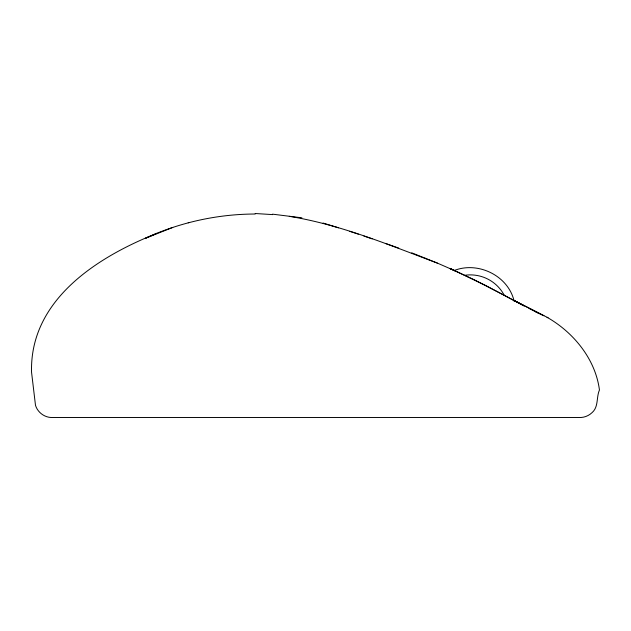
<?xml version="1.0" encoding="UTF-8"?>
<svg xmlns="http://www.w3.org/2000/svg" width="631" height="631" viewBox="0 0 631 631"><rect width="100%" height="100%" fill="white"/><g stroke="black" fill="none" stroke-linecap="round" stroke-linejoin="round"><path stroke-width="0.95" d="M172.752 227.428L145.611 238.218L156.133 233.549C187.533 220.811 221.331 214.09 255.232 214.019L255.224 213.515L271.843 214.556M156.993 233.312C97.687 256.77 29.649 299.733 31.55 372.195L35.486 405.291C37.489 412.011 43.886 417.075 50.89 417.485L581.143 417.485C585.205 417.201 589.125 415.458 592.059 412.627C598.74 406.924 596.192 397.317 599.45 390.005C595.443 359.007 573.476 332.316 547.014 317.267M188.219 222.767L188.929 222.585M453.949 270.604C477.982 260.974 508.373 275.739 514.139 301.255M301.894 217.821L272.553 214.169L272.553 214.674M289.29 216.338C340.535 224.612 388.956 244.954 437.299 263.064L455.33 270.936M323.08 223.043L338.461 227.815M349.708 231.325L358.345 234.14M363.921 236.065L372.132 238.849M385.36 243.377L398.682 248.101M425.83 258.442L425.452 258.3M411.767 252.834L437.378 263.103M449.919 268.435L455.385 270.991M548.047 317.764L513.334 300.096L543.938 315.776M529.259 308.512L538.787 313.291M541.919 314.806L542.739 315.2M535.151 311.54L540.475 314.112M504.264 295.292L473.976 279.643L449.895 268.396L485.61 285.464L524.069 305.877L504.264 295.292A38.381 38.381 0 0 0 464.526 275.329"/></g></svg>
